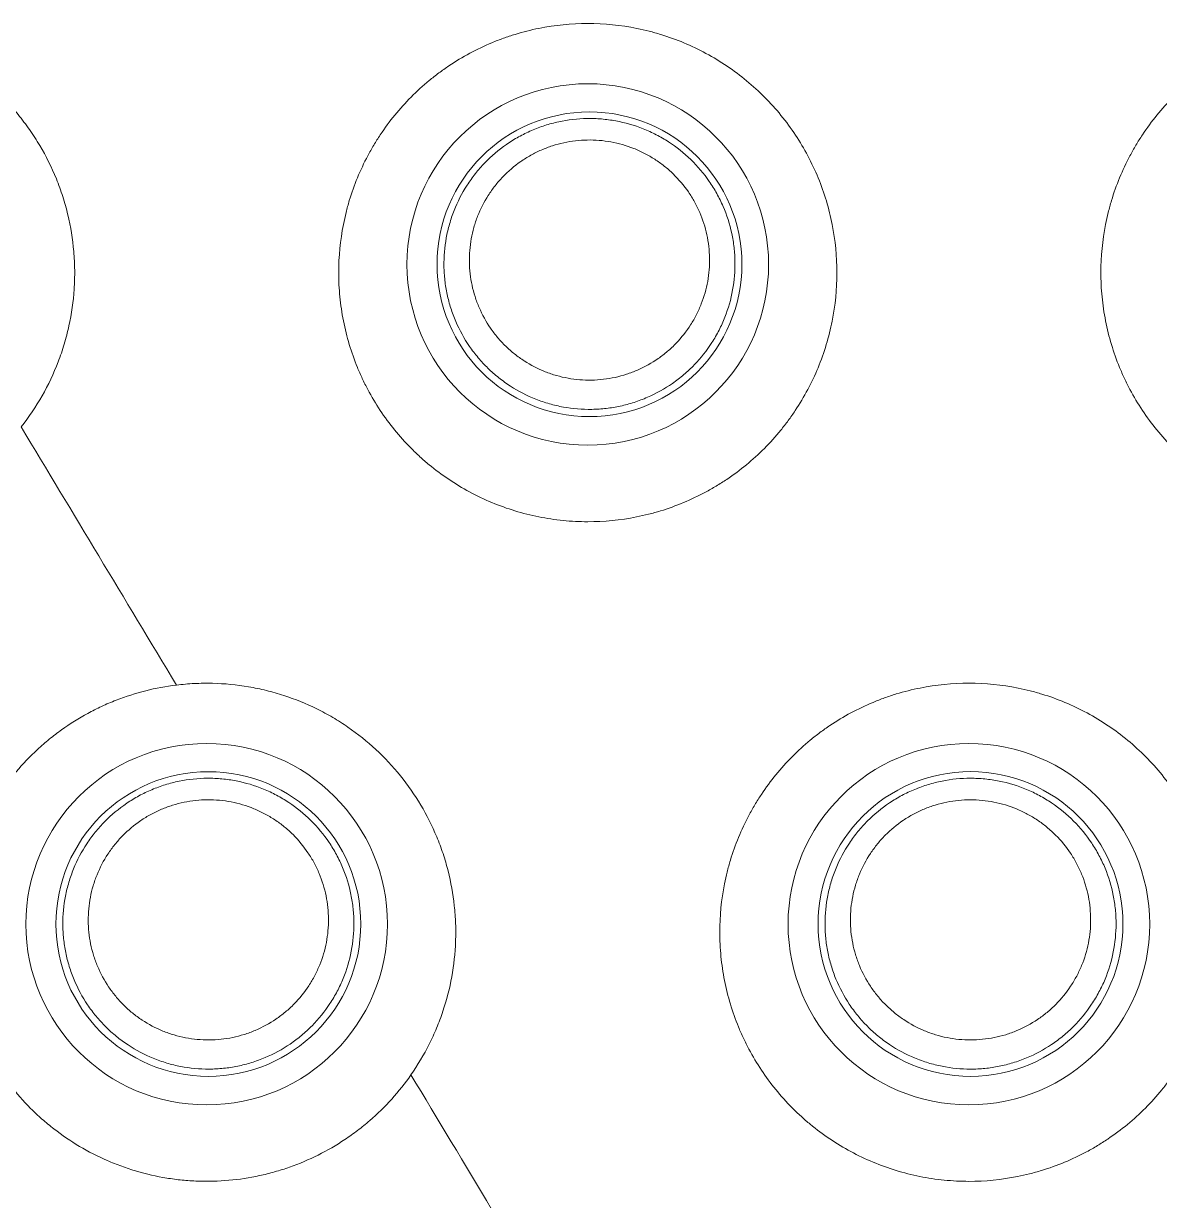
# Model space of a CAD drawing. Header units: inches. Extents: x 3778 to 56227, y -16914 to 35091.
# Drawn here: x 36319.757 to 36324.247, y -5191.737 to -5187.083 of the extents above; entities that cross this region are included whole.
import ezdxf

# ---------------------------------------------------------------- set-up
doc = ezdxf.new("R2010")
doc.units = ezdxf.units.IN
doc.header["$LTSCALE"] = 100
doc.header["$MEASUREMENT"] = 0
doc.layers.add('2-con', color=2, linetype='Continuous')
doc.layers.add('mark-B', color=2, linetype='Continuous', lineweight=20)

# ---------------------------------------------------------------- blocks, each defined once
blk = doc.blocks.new('무풍1way 일반')
at = {"layer": 'mark-B'}
for centre, radius in [((500.0564, -430.0706), 0.7146), ((500.0564, -430.0706), 0.7146), ((500.0564, -430.0706), 0.7146), ((500.0564, -430.0706), 0.7146), ((503.0688, -430.0706), 0.7146), ((503.0688, -430.0706), 0.7146), ((503.0688, -430.0706), 0.7146), ((503.0688, -430.0706), 0.7146), ((500.0499, -430.0713), 0.6025), ((503.0622, -430.0713), 0.6024), ((501.5626, -432.6794), 0.7146), ((501.5626, -432.6794), 0.7146), ((501.5626, -432.6794), 0.7146), ((501.5626, -432.6794), 0.7146), ((501.556, -432.6801), 0.6025)]:
    blk.add_circle(centre, radius, dxfattribs=at)
for points in [[(501.6234, -428.4135), (501.8362, -428.7673), (502.0489, -429.1212), (502.2616, -429.475)], [(501.6234, -428.4135), (501.8362, -428.7673), (502.0489, -429.1212), (502.2616, -429.475)], [(503.1884, -431.0164), (503.393, -431.3566), (503.5976, -431.6967), (503.8022, -432.0369)], [(503.1884, -431.0164), (503.393, -431.3566), (503.5976, -431.6967), (503.8022, -432.0369)]]:
    blk.add_open_spline(points, degree=3, dxfattribs=at)
for points, knots in [([(500.0564, -431.0237), (500.1218, -431.0237), (500.1861, -431.0172), (500.281, -430.9982), (500.3124, -430.9904), (500.359, -430.9761), (500.3746, -430.971), (500.4052, -430.9599), (500.4204, -430.954), (500.4951, -430.9229), (500.5518, -430.8924), (500.6188, -430.8474), (500.632, -430.838), (500.658, -430.8186), (500.6708, -430.8085), (500.7083, -430.7775), (500.7321, -430.7558), (500.8, -430.6874), (500.8406, -430.6377), (500.8854, -430.5703), (500.894, -430.5566), (500.9105, -430.5289), (500.9342, -430.4868), (500.9682, -430.4144), (500.9896, -430.3542), (501.0035, -430.3081), (501.0078, -430.2925), (501.0156, -430.2612), (501.0191, -430.2454), (501.0347, -430.1665), (501.0409, -430.103), (501.0409, -430.0072), (501.0394, -429.9751), (501.0347, -429.9269), (501.0327, -429.9109), (501.028, -429.879), (501.0253, -429.8632), (501.0098, -429.7848), (500.9914, -429.7237), (500.9609, -429.6493), (500.9544, -429.6346), (500.9406, -429.6053), (500.9334, -429.5908), (500.9107, -429.5481), (500.8943, -429.5206), (500.8412, -429.4406), (500.8008, -429.3908), (500.7435, -429.3331), (500.7318, -429.3219), (500.7079, -429.3001), (500.6714, -429.2683), (500.607, -429.2203), (500.5519, -429.1869), (500.4949, -429.1562), (500.4653, -429.1421), (500.3754, -429.1046), (500.3138, -429.0858), (500.2187, -429.0667), (500.1866, -429.0618), (500.1215, -429.0553), (500.0891, -429.0537), (499.9921, -429.0537), (499.9279, -429.06), (499.8481, -429.0759), (499.8321, -429.0795), (499.8005, -429.0874), (499.7535, -429.1005), (499.6776, -429.1278), (499.6194, -429.1555), (499.5767, -429.1784), (499.5626, -429.1864), (499.5347, -429.2032), (499.5209, -429.2119), (499.4536, -429.2572), (499.404, -429.2981), (499.336, -429.3665), (499.3144, -429.3904), (499.2837, -429.4281), (499.2737, -429.4409), (499.2545, -429.4669), (499.2453, -429.4801), (499.2009, -429.547), (499.1708, -429.6034), (499.134, -429.6926), (499.1231, -429.7232), (499.1045, -429.7848), (499.0968, -429.8158), (499.0782, -429.9098), (499.0719, -429.9734), (499.0718, -430.1027), (499.078, -430.1663), (499.0965, -430.2603), (499.1042, -430.2913), (499.1227, -430.3529), (499.1335, -430.3835), (499.1702, -430.4728), (499.2002, -430.5292), (499.2533, -430.6094), (499.2724, -430.6354), (499.3134, -430.6858), (499.335, -430.7098), (499.4029, -430.7782), (499.4523, -430.8192), (499.5328, -430.8735), (499.5609, -430.8905), (499.6179, -430.9212), (499.6761, -430.949), (499.7367, -430.9709), (499.783, -430.9851), (499.7986, -430.9895), (499.8302, -430.9975), (499.8461, -431.0011), (499.9262, -431.0172), (499.9909, -431.0237), (500.0564, -431.0237)], [0, 0, 0, 0, 0.03125, 0.03125, 0.046875, 0.046875, 0.054688, 0.054688, 0.0625, 0.0625, 0.09375, 0.09375, 0.101563, 0.101563, 0.109375, 0.109375, 0.125, 0.125, 0.15625, 0.15625, 0.164063, 0.164063, 0.171875, 0.1875, 0.203125, 0.203125, 0.210938, 0.210938, 0.21875, 0.21875, 0.25, 0.25, 0.265625, 0.265625, 0.273438, 0.273438, 0.28125, 0.28125, 0.3125, 0.3125, 0.320313, 0.320313, 0.328125, 0.328125, 0.34375, 0.34375, 0.375, 0.375, 0.382813, 0.382813, 0.390625, 0.40625, 0.421875, 0.421875, 0.4375, 0.4375, 0.46875, 0.46875, 0.484375, 0.484375, 0.5, 0.5, 0.53125, 0.53125, 0.539063, 0.539063, 0.546875, 0.5625, 0.578125, 0.578125, 0.585938, 0.585938, 0.59375, 0.59375, 0.625, 0.625, 0.640625, 0.640625, 0.648438, 0.648438, 0.65625, 0.65625, 0.6875, 0.6875, 0.703125, 0.703125, 0.71875, 0.71875, 0.75, 0.75, 0.78125, 0.78125, 0.796875, 0.796875, 0.8125, 0.8125, 0.84375, 0.84375, 0.859375, 0.859375, 0.875, 0.875, 0.90625, 0.90625, 0.921875, 0.921875, 0.9375, 0.953125, 0.953125, 0.960938, 0.960938, 0.96875, 0.96875, 1, 1, 1, 1]), ([(500.0564, -431.0237), (500.1218, -431.0237), (500.1861, -431.0172), (500.281, -430.9982), (500.3124, -430.9904), (500.359, -430.9761), (500.3746, -430.971), (500.4052, -430.9599), (500.4204, -430.954), (500.4951, -430.9229), (500.5518, -430.8924), (500.6188, -430.8474), (500.632, -430.838), (500.658, -430.8186), (500.6708, -430.8085), (500.7083, -430.7775), (500.7321, -430.7558), (500.8, -430.6874), (500.8406, -430.6377), (500.8854, -430.5703), (500.894, -430.5566), (500.9105, -430.5289), (500.9342, -430.4868), (500.9682, -430.4144), (500.9896, -430.3542), (501.0035, -430.3081), (501.0078, -430.2925), (501.0156, -430.2612), (501.0191, -430.2454), (501.0347, -430.1665), (501.0409, -430.103), (501.0409, -430.0072), (501.0394, -429.9751), (501.0347, -429.9269), (501.0327, -429.9109), (501.028, -429.879), (501.0253, -429.8632), (501.0098, -429.7848), (500.9914, -429.7237), (500.9609, -429.6493), (500.9544, -429.6346), (500.9406, -429.6053), (500.9334, -429.5908), (500.9107, -429.5481), (500.8943, -429.5206), (500.8412, -429.4406), (500.8008, -429.3908), (500.7435, -429.3331), (500.7318, -429.3219), (500.7079, -429.3001), (500.6714, -429.2683), (500.607, -429.2203), (500.5519, -429.1869), (500.4949, -429.1562), (500.4653, -429.1421), (500.3754, -429.1046), (500.3138, -429.0858), (500.2187, -429.0667), (500.1866, -429.0618), (500.1215, -429.0553), (500.0891, -429.0537), (499.9921, -429.0537), (499.9279, -429.06), (499.8481, -429.0759), (499.8321, -429.0795), (499.8005, -429.0874), (499.7535, -429.1005), (499.6776, -429.1278), (499.6194, -429.1555), (499.5767, -429.1784), (499.5626, -429.1864), (499.5347, -429.2032), (499.5209, -429.2119), (499.4536, -429.2572), (499.404, -429.2981), (499.336, -429.3665), (499.3144, -429.3904), (499.2837, -429.4281), (499.2737, -429.4409), (499.2545, -429.4669), (499.2453, -429.4801), (499.2009, -429.547), (499.1708, -429.6034), (499.134, -429.6926), (499.1231, -429.7232), (499.1045, -429.7848), (499.0968, -429.8158), (499.0782, -429.9098), (499.0719, -429.9734), (499.0718, -430.1027), (499.078, -430.1663), (499.0965, -430.2603), (499.1042, -430.2913), (499.1227, -430.3529), (499.1335, -430.3835), (499.1702, -430.4728), (499.2002, -430.5292), (499.2533, -430.6094), (499.2724, -430.6354), (499.3134, -430.6858), (499.335, -430.7098), (499.4029, -430.7782), (499.4523, -430.8192), (499.5328, -430.8735), (499.5609, -430.8905), (499.6179, -430.9212), (499.6761, -430.949), (499.7367, -430.9709), (499.783, -430.9851), (499.7986, -430.9895), (499.8302, -430.9975), (499.8461, -431.0011), (499.9262, -431.0172), (499.9909, -431.0237), (500.0564, -431.0237)], [0, 0, 0, 0, 0.03125, 0.03125, 0.046875, 0.046875, 0.054688, 0.054688, 0.0625, 0.0625, 0.09375, 0.09375, 0.101563, 0.101563, 0.109375, 0.109375, 0.125, 0.125, 0.15625, 0.15625, 0.164063, 0.164063, 0.171875, 0.1875, 0.203125, 0.203125, 0.210938, 0.210938, 0.21875, 0.21875, 0.25, 0.25, 0.265625, 0.265625, 0.273438, 0.273438, 0.28125, 0.28125, 0.3125, 0.3125, 0.320313, 0.320313, 0.328125, 0.328125, 0.34375, 0.34375, 0.375, 0.375, 0.382813, 0.382813, 0.390625, 0.40625, 0.421875, 0.421875, 0.4375, 0.4375, 0.46875, 0.46875, 0.484375, 0.484375, 0.5, 0.5, 0.53125, 0.53125, 0.539063, 0.539063, 0.546875, 0.5625, 0.578125, 0.578125, 0.585938, 0.585938, 0.59375, 0.59375, 0.625, 0.625, 0.640625, 0.640625, 0.648438, 0.648438, 0.65625, 0.65625, 0.6875, 0.6875, 0.703125, 0.703125, 0.71875, 0.71875, 0.75, 0.75, 0.78125, 0.78125, 0.796875, 0.796875, 0.8125, 0.8125, 0.84375, 0.84375, 0.859375, 0.859375, 0.875, 0.875, 0.90625, 0.90625, 0.921875, 0.921875, 0.9375, 0.953125, 0.953125, 0.960938, 0.960938, 0.96875, 0.96875, 1, 1, 1, 1]), ([(502.2615, -429.4748), (502.285, -429.4411), (502.3358, -429.3773), (502.3938, -429.3204), (502.4401, -429.2804), (502.456, -429.2675), (502.4887, -429.2426), (502.5055, -429.2306), (502.5567, -429.1964), (502.6274, -429.1554), (502.7025, -429.1235), (502.7606, -429.103), (502.7803, -429.0968), (502.8201, -429.0855), (502.84, -429.0805), (502.9001, -429.0675), (502.9809, -429.0552), (503.0629, -429.053), (503.1249, -429.0552), (503.1456, -429.0566), (503.1865, -429.0607), (503.2068, -429.0634), (503.2674, -429.0733), (503.3072, -429.0823), (503.366, -429.0997), (503.3855, -429.1061), (503.4242, -429.1201), (503.4435, -429.1278), (503.5001, -429.1525), (503.5728, -429.1899), (503.6401, -429.2358), (503.6886, -429.2735), (503.7044, -429.2866), (503.7353, -429.3138), (503.7502, -429.3279), (503.7935, -429.3712), (503.8472, -429.4321), (503.8932, -429.4992), (503.9247, -429.552), (503.9346, -429.57), (503.9533, -429.6063), (503.962, -429.6246), (503.9864, -429.6803), (504.0004, -429.7183), (504.0177, -429.7765), (504.0229, -429.7961), (504.0321, -429.8357), (504.0362, -429.8559), (504.0463, -429.9163), (504.0547, -429.9969), (504.0532, -430.0777), (504.0483, -430.1384), (504.046, -430.1586), (504.0402, -430.1991), (504.0367, -430.2192), (504.0243, -430.279), (504.0029, -430.3571), (503.9722, -430.432), (503.9455, -430.4871), (503.936, -430.5053), (503.9159, -430.5409), (503.9053, -430.5584), (503.8721, -430.6096), (503.8238, -430.6747), (503.7676, -430.7337), (503.7223, -430.7756), (503.7067, -430.7892), (503.675, -430.8151), (503.6588, -430.8275), (503.6091, -430.8631), (503.5747, -430.8847), (503.5209, -430.9139), (503.5026, -430.9231), (503.4654, -430.9405), (503.4463, -430.9486), (503.3887, -430.9712), (503.3105, -430.9962), (503.2296, -431.0114), (503.1885, -431.0164)], [0, 0, 0, 0, 0.03125, 0.0625, 0.0625, 0.078125, 0.078125, 0.09375, 0.09375, 0.125, 0.15625, 0.15625, 0.171875, 0.171875, 0.1875, 0.1875, 0.21875, 0.25, 0.25, 0.265625, 0.265625, 0.28125, 0.28125, 0.3125, 0.3125, 0.328125, 0.328125, 0.34375, 0.34375, 0.375, 0.40625, 0.40625, 0.421875, 0.421875, 0.4375, 0.4375, 0.46875, 0.5, 0.5, 0.515625, 0.515625, 0.53125, 0.53125, 0.5625, 0.5625, 0.578125, 0.578125, 0.59375, 0.59375, 0.625, 0.65625, 0.65625, 0.671875, 0.671875, 0.6875, 0.6875, 0.71875, 0.75, 0.75, 0.765625, 0.765625, 0.78125, 0.78125, 0.8125, 0.84375, 0.84375, 0.859375, 0.859375, 0.875, 0.875, 0.90625, 0.90625, 0.921875, 0.921875, 0.9375, 0.9375, 0.96875, 1, 1, 1, 1]), ([(502.2615, -429.4748), (502.285, -429.4411), (502.3358, -429.3773), (502.3938, -429.3204), (502.4401, -429.2804), (502.456, -429.2675), (502.4887, -429.2426), (502.5055, -429.2306), (502.5567, -429.1964), (502.6274, -429.1554), (502.7025, -429.1235), (502.7606, -429.103), (502.7803, -429.0968), (502.8201, -429.0855), (502.84, -429.0805), (502.9001, -429.0675), (502.9809, -429.0552), (503.0629, -429.053), (503.1249, -429.0552), (503.1456, -429.0566), (503.1865, -429.0607), (503.2068, -429.0634), (503.2674, -429.0733), (503.3072, -429.0823), (503.366, -429.0997), (503.3855, -429.1061), (503.4242, -429.1201), (503.4435, -429.1278), (503.5001, -429.1525), (503.5728, -429.1899), (503.6401, -429.2358), (503.6886, -429.2735), (503.7044, -429.2866), (503.7353, -429.3138), (503.7502, -429.3279), (503.7935, -429.3712), (503.8472, -429.4321), (503.8932, -429.4992), (503.9247, -429.552), (503.9346, -429.57), (503.9533, -429.6063), (503.962, -429.6246), (503.9864, -429.6803), (504.0004, -429.7183), (504.0177, -429.7765), (504.0229, -429.7961), (504.0321, -429.8357), (504.0362, -429.8559), (504.0463, -429.9163), (504.0547, -429.9969), (504.0532, -430.0777), (504.0483, -430.1384), (504.046, -430.1586), (504.0402, -430.1991), (504.0367, -430.2192), (504.0243, -430.279), (504.0029, -430.3571), (503.9722, -430.432), (503.9455, -430.4871), (503.936, -430.5053), (503.9159, -430.5409), (503.9053, -430.5584), (503.8721, -430.6096), (503.8238, -430.6747), (503.7676, -430.7337), (503.7223, -430.7756), (503.7067, -430.7892), (503.675, -430.8151), (503.6588, -430.8275), (503.6091, -430.8631), (503.5747, -430.8847), (503.5209, -430.9139), (503.5026, -430.9231), (503.4654, -430.9405), (503.4463, -430.9486), (503.3887, -430.9712), (503.3105, -430.9962), (503.2296, -431.0114), (503.1885, -431.0164)], [0, 0, 0, 0, 0.03125, 0.0625, 0.0625, 0.078125, 0.078125, 0.09375, 0.09375, 0.125, 0.15625, 0.15625, 0.171875, 0.171875, 0.1875, 0.1875, 0.21875, 0.25, 0.25, 0.265625, 0.265625, 0.28125, 0.28125, 0.3125, 0.3125, 0.328125, 0.328125, 0.34375, 0.34375, 0.375, 0.40625, 0.40625, 0.421875, 0.421875, 0.4375, 0.4375, 0.46875, 0.5, 0.5, 0.515625, 0.515625, 0.53125, 0.53125, 0.5625, 0.5625, 0.578125, 0.578125, 0.59375, 0.59375, 0.625, 0.65625, 0.65625, 0.671875, 0.671875, 0.6875, 0.6875, 0.71875, 0.75, 0.75, 0.765625, 0.765625, 0.78125, 0.78125, 0.8125, 0.84375, 0.84375, 0.859375, 0.859375, 0.875, 0.875, 0.90625, 0.90625, 0.921875, 0.921875, 0.9375, 0.9375, 0.96875, 1, 1, 1, 1]), ([(499.6425, -430.4786), (499.6157, -430.4517), (499.5919, -430.4226), (499.5607, -430.3757), (499.5511, -430.3595), (499.5333, -430.3261), (499.5253, -430.309), (499.5038, -430.2571), (499.493, -430.2213), (499.4821, -430.166), (499.4793, -430.1472), (499.4756, -430.1098), (499.4747, -430.0911), (499.4748, -430.0351), (499.4784, -429.9979), (499.4931, -429.9236), (499.504, -429.8878), (499.5253, -429.836), (499.5333, -429.8191), (499.551, -429.7858), (499.5607, -429.7695), (499.592, -429.7225), (499.6157, -429.6935), (499.6555, -429.6536), (499.6694, -429.6408), (499.6988, -429.6167), (499.7139, -429.6054), (499.7607, -429.574), (499.7938, -429.5562), (499.8463, -429.5344), (499.8643, -429.5279), (499.9004, -429.5169), (499.937, -429.5077), (499.9742, -429.5021), (500.0023, -429.4993), (500.0118, -429.4986), (500.0307, -429.4977), (500.0403, -429.4974), (500.0878, -429.4974), (500.1253, -429.5011), (500.1807, -429.5122), (500.199, -429.5168), (500.2263, -429.525), (500.2353, -429.5281), (500.2532, -429.5345), (500.262, -429.5379), (500.3056, -429.556), (500.3387, -429.5737), (500.3857, -429.6052), (500.401, -429.6166), (500.4303, -429.6407), (500.4442, -429.6535), (500.4709, -429.6803), (500.4837, -429.6944), (500.5076, -429.7237), (500.5187, -429.7388), (500.5498, -429.7856), (500.5674, -429.8186), (500.5853, -429.8623), (500.5887, -429.8712), (500.595, -429.8889), (500.6038, -429.9157), (500.6151, -429.961), (500.6205, -429.998), (500.6242, -430.0354), (500.6251, -430.0544), (500.625, -430.1108), (500.6213, -430.1479), (500.6104, -430.203), (500.6059, -430.2212), (500.5949, -430.2574), (500.5885, -430.2751), (500.5671, -430.3271), (500.5495, -430.3601), (500.5182, -430.407), (500.5069, -430.4224), (500.483, -430.4516), (500.4704, -430.4655), (500.4307, -430.5053), (500.4017, -430.5292), (500.3543, -430.5609), (500.3381, -430.5707), (500.3049, -430.5885), (500.271, -430.6046), (500.2355, -430.6173), (500.1993, -430.6283), (500.1807, -430.633), (500.125, -430.6441), (500.0876, -430.6478), (500.031, -430.6477), (500.012, -430.6468), (499.9741, -430.6431), (499.9554, -430.6402), (499.9, -430.6291), (499.864, -430.6182), (499.8202, -430.6), (499.8115, -430.5961), (499.7944, -430.5879), (499.7691, -430.5751), (499.745, -430.5606), (499.6984, -430.5293), (499.6694, -430.5055), (499.6425, -430.4786)], [0, 0, 0, 0, 0.03125, 0.03125, 0.046875, 0.046875, 0.0625, 0.0625, 0.09375, 0.09375, 0.109375, 0.109375, 0.125, 0.125, 0.15625, 0.15625, 0.1875, 0.1875, 0.203125, 0.203125, 0.21875, 0.21875, 0.25, 0.25, 0.265625, 0.265625, 0.28125, 0.28125, 0.3125, 0.3125, 0.328125, 0.328125, 0.34375, 0.359375, 0.359375, 0.367187, 0.367187, 0.375, 0.375, 0.40625, 0.40625, 0.421875, 0.421875, 0.429687, 0.429687, 0.4375, 0.4375, 0.46875, 0.46875, 0.484375, 0.484375, 0.5, 0.5, 0.515625, 0.515625, 0.53125, 0.53125, 0.5625, 0.5625, 0.570312, 0.570312, 0.578125, 0.59375, 0.609375, 0.609375, 0.625, 0.625, 0.65625, 0.65625, 0.671875, 0.671875, 0.6875, 0.6875, 0.71875, 0.71875, 0.734375, 0.734375, 0.75, 0.75, 0.78125, 0.78125, 0.796875, 0.796875, 0.8125, 0.828125, 0.828125, 0.84375, 0.84375, 0.875, 0.875, 0.890625, 0.890625, 0.90625, 0.90625, 0.9375, 0.9375, 0.945312, 0.945312, 0.953125, 0.96875, 0.96875, 1, 1, 1, 1]), ([(502.2617, -429.475), (502.2347, -429.5137), (502.2107, -429.554), (502.179, -429.6169), (502.1643, -429.6489), (502.1513, -429.6818), (502.143, -429.704), (502.139, -429.7152), (502.1203, -429.7713), (502.097, -429.8623), (502.0869, -429.9554), (502.0843, -430.0261), (502.0842, -430.0499), (502.0859, -430.097), (502.0876, -430.1204), (502.0951, -430.1903), (502.1034, -430.2363), (502.1207, -430.3045), (502.1273, -430.3271), (502.1385, -430.3608), (502.1425, -430.372), (502.1508, -430.3942), (502.1551, -430.4052), (502.1777, -430.4596), (502.1987, -430.5015), (502.2466, -430.5821), (502.2734, -430.6208), (502.3333, -430.6949), (502.3656, -430.7294), (502.4346, -430.7933), (502.4714, -430.8228), (502.5202, -430.8564), (502.5301, -430.863), (502.5502, -430.8758), (502.5604, -430.882), (502.5912, -430.9001), (502.6121, -430.9114), (502.6758, -430.9428), (502.7195, -430.9606), (502.787, -430.9825), (502.8099, -430.9891), (502.8562, -431.0005), (502.8797, -431.0054), (502.9504, -431.0175), (502.9979, -431.022), (503.0697, -431.0237), (503.0937, -431.0234), (503.1412, -431.021), (503.1649, -431.019), (503.1884, -431.0161)], [0, 0, 0, 0, 0.0625, 0.0625, 0.09375, 0.109375, 0.109375, 0.125, 0.125, 0.1875, 0.25, 0.25, 0.28125, 0.28125, 0.3125, 0.3125, 0.375, 0.375, 0.40625, 0.40625, 0.421875, 0.421875, 0.4375, 0.4375, 0.5, 0.5, 0.5625, 0.5625, 0.625, 0.625, 0.6875, 0.6875, 0.703125, 0.703125, 0.71875, 0.71875, 0.75, 0.75, 0.8125, 0.8125, 0.84375, 0.84375, 0.875, 0.875, 0.9375, 0.9375, 0.96875, 0.96875, 1, 1, 1, 1]), ([(502.2617, -429.475), (502.2347, -429.5137), (502.2107, -429.554), (502.179, -429.6169), (502.1643, -429.6489), (502.1513, -429.6818), (502.143, -429.704), (502.139, -429.7152), (502.1203, -429.7713), (502.097, -429.8623), (502.0869, -429.9554), (502.0843, -430.0261), (502.0842, -430.0499), (502.0859, -430.097), (502.0876, -430.1204), (502.0951, -430.1903), (502.1034, -430.2363), (502.1207, -430.3045), (502.1273, -430.3271), (502.1385, -430.3608), (502.1425, -430.372), (502.1508, -430.3942), (502.1551, -430.4052), (502.1777, -430.4596), (502.1987, -430.5015), (502.2466, -430.5821), (502.2734, -430.6208), (502.3333, -430.6949), (502.3656, -430.7294), (502.4346, -430.7933), (502.4714, -430.8228), (502.5202, -430.8564), (502.5301, -430.863), (502.5502, -430.8758), (502.5604, -430.882), (502.5912, -430.9001), (502.6121, -430.9114), (502.6758, -430.9428), (502.7195, -430.9606), (502.787, -430.9825), (502.8099, -430.9891), (502.8562, -431.0005), (502.8797, -431.0054), (502.9504, -431.0175), (502.9979, -431.022), (503.0697, -431.0237), (503.0937, -431.0234), (503.1412, -431.021), (503.1649, -431.019), (503.1884, -431.0161)], [0, 0, 0, 0, 0.0625, 0.0625, 0.09375, 0.109375, 0.109375, 0.125, 0.125, 0.1875, 0.25, 0.25, 0.28125, 0.28125, 0.3125, 0.3125, 0.375, 0.375, 0.40625, 0.40625, 0.421875, 0.421875, 0.4375, 0.4375, 0.5, 0.5, 0.5625, 0.5625, 0.625, 0.625, 0.6875, 0.6875, 0.703125, 0.703125, 0.71875, 0.71875, 0.75, 0.75, 0.8125, 0.8125, 0.84375, 0.84375, 0.875, 0.875, 0.9375, 0.9375, 0.96875, 0.96875, 1, 1, 1, 1]), ([(502.6571, -430.4808), (502.6301, -430.454), (502.6062, -430.425), (502.5747, -430.3783), (502.565, -430.3622), (502.547, -430.3289), (502.5389, -430.3119), (502.5172, -430.26), (502.5062, -430.2243), (502.4949, -430.1691), (502.4921, -430.1503), (502.4882, -430.1129), (502.4872, -430.0942), (502.4869, -430.0382), (502.4903, -430.001), (502.5046, -429.9267), (502.5153, -429.8908), (502.5364, -429.8389), (502.5443, -429.8219), (502.5618, -429.7886), (502.5714, -429.7722), (502.6025, -429.725), (502.626, -429.6959), (502.6655, -429.6557), (502.6794, -429.6429), (502.7086, -429.6186), (502.7237, -429.6072), (502.7704, -429.5756), (502.8033, -429.5576), (502.8557, -429.5355), (502.8736, -429.5289), (502.9097, -429.5177), (502.9462, -429.5083), (502.9834, -429.5026), (503.0115, -429.4996), (503.021, -429.4988), (503.0399, -429.4978), (503.0495, -429.4975), (503.097, -429.4972), (503.1345, -429.5008), (503.19, -429.5115), (503.2083, -429.516), (503.2356, -429.5241), (503.2447, -429.5271), (503.2626, -429.5334), (503.2714, -429.5367), (503.3151, -429.5546), (503.3483, -429.5722), (503.3955, -429.6034), (503.4108, -429.6147), (503.4402, -429.6387), (503.4543, -429.6513), (503.4811, -429.678), (503.4939, -429.6921), (503.518, -429.7212), (503.5292, -429.7363), (503.5605, -429.7829), (503.5783, -429.8158), (503.5965, -429.8594), (503.5999, -429.8683), (503.6063, -429.886), (503.6153, -429.9127), (503.6268, -429.958), (503.6324, -429.9949), (503.6363, -430.0323), (503.6373, -430.0512), (503.6375, -430.1077), (503.634, -430.1448), (503.6234, -430.1999), (503.619, -430.2181), (503.6082, -430.2544), (503.6019, -430.2722), (503.5807, -430.3243), (503.5634, -430.3573), (503.5323, -430.4045), (503.5211, -430.4199), (503.4973, -430.4492), (503.4848, -430.4632), (503.4453, -430.5032), (503.4165, -430.5272), (503.3693, -430.5593), (503.3531, -430.5691), (503.32, -430.5871), (503.2862, -430.6033), (503.2508, -430.6163), (503.2147, -430.6275), (503.1961, -430.6322), (503.1405, -430.6436), (503.1031, -430.6475), (503.0465, -430.6478), (503.0275, -430.647), (502.9896, -430.6434), (502.9708, -430.6407), (502.9154, -430.6299), (502.8793, -430.6192), (502.8354, -430.6012), (502.8267, -430.5974), (502.8095, -430.5893), (502.7841, -430.5766), (502.76, -430.5623), (502.7132, -430.5312), (502.6841, -430.5076), (502.6571, -430.4808)], [0, 0, 0, 0, 0.03125, 0.03125, 0.046875, 0.046875, 0.0625, 0.0625, 0.09375, 0.09375, 0.109375, 0.109375, 0.125, 0.125, 0.15625, 0.15625, 0.1875, 0.1875, 0.203125, 0.203125, 0.21875, 0.21875, 0.25, 0.25, 0.265625, 0.265625, 0.28125, 0.28125, 0.3125, 0.3125, 0.328125, 0.328125, 0.34375, 0.359375, 0.359375, 0.367188, 0.367188, 0.375, 0.375, 0.40625, 0.40625, 0.421875, 0.421875, 0.429687, 0.429687, 0.4375, 0.4375, 0.46875, 0.46875, 0.484375, 0.484375, 0.5, 0.5, 0.515625, 0.515625, 0.53125, 0.53125, 0.5625, 0.5625, 0.570312, 0.570312, 0.578125, 0.59375, 0.609375, 0.609375, 0.625, 0.625, 0.65625, 0.65625, 0.671875, 0.671875, 0.6875, 0.6875, 0.71875, 0.71875, 0.734375, 0.734375, 0.75, 0.75, 0.78125, 0.78125, 0.796875, 0.796875, 0.8125, 0.828125, 0.828125, 0.84375, 0.84375, 0.875, 0.875, 0.890625, 0.890625, 0.90625, 0.90625, 0.9375, 0.9375, 0.945312, 0.945312, 0.953125, 0.96875, 0.96875, 1, 1, 1, 1]), ([(499.7135, -430.4228), (499.7246, -430.4339), (499.7362, -430.4445), (499.7602, -430.4642), (499.7851, -430.4828), (499.8117, -430.4988), (499.8392, -430.5135), (499.8534, -430.5203), (499.8969, -430.5383), (499.9266, -430.5473), (499.9725, -430.5564), (499.9879, -430.5587), (500.0193, -430.5618), (500.035, -430.5626), (500.0818, -430.5625), (500.1127, -430.5594), (500.1588, -430.5502), (500.1741, -430.5463), (500.204, -430.5371), (500.2333, -430.5265), (500.2613, -430.5132), (500.2887, -430.4984), (500.3021, -430.4903), (500.3412, -430.464), (500.365, -430.4442), (500.3977, -430.4113), (500.4081, -430.3998), (500.4277, -430.3756), (500.4371, -430.363), (500.4628, -430.3242), (500.4772, -430.297), (500.4948, -430.2541), (500.5, -430.2394), (500.509, -430.2096), (500.5127, -430.1946), (500.5217, -430.1492), (500.5247, -430.1186), (500.5247, -430.0721), (500.5239, -430.0565), (500.5209, -430.0257), (500.5163, -429.9953), (500.5089, -429.9654), (500.5, -429.9358), (500.4948, -429.9211), (500.4769, -429.8779), (500.4624, -429.8507), (500.4368, -429.8121), (500.4276, -429.7996), (500.4079, -429.7755), (500.3974, -429.7638), (500.3754, -429.7417), (500.3638, -429.7312), (500.3396, -429.7113), (500.327, -429.7019), (500.2882, -429.6759), (500.2608, -429.6612), (500.2176, -429.6433), (500.2028, -429.6379), (500.1727, -429.6288), (500.1576, -429.625), (500.1118, -429.6159), (500.0808, -429.6129), (500.0336, -429.6129), (500.0179, -429.6137), (499.9868, -429.6169), (499.9561, -429.6215), (499.9259, -429.6291), (499.896, -429.6383), (499.8811, -429.6437), (499.8378, -429.6618), (499.8105, -429.6765), (499.7719, -429.7025), (499.7594, -429.7119), (499.7352, -429.7319), (499.7237, -429.7424), (499.691, -429.7754), (499.6715, -429.7993), (499.6457, -429.8382), (499.6377, -429.8517), (499.6231, -429.8791), (499.6166, -429.8931), (499.599, -429.9358), (499.5901, -429.9653), (499.5781, -430.0265), (499.5751, -430.0572), (499.5751, -430.1033), (499.5759, -430.1187), (499.5789, -430.1496), (499.5812, -430.165), (499.5903, -430.2106), (499.5992, -430.2401), (499.6168, -430.2829), (499.6234, -430.297), (499.6381, -430.3245), (499.6461, -430.3379), (499.6718, -430.3765), (499.6914, -430.4006), (499.7135, -430.4228)], [0, 0, 0, 0, 0.015625, 0.015625, 0.03125, 0.046875, 0.046875, 0.0625, 0.0625, 0.09375, 0.09375, 0.109375, 0.109375, 0.125, 0.125, 0.15625, 0.15625, 0.171875, 0.171875, 0.1875, 0.203125, 0.203125, 0.21875, 0.21875, 0.25, 0.25, 0.265625, 0.265625, 0.28125, 0.28125, 0.3125, 0.3125, 0.328125, 0.328125, 0.34375, 0.34375, 0.375, 0.375, 0.390625, 0.390625, 0.40625, 0.421875, 0.421875, 0.4375, 0.4375, 0.46875, 0.46875, 0.484375, 0.484375, 0.5, 0.5, 0.515625, 0.515625, 0.53125, 0.53125, 0.5625, 0.5625, 0.578125, 0.578125, 0.59375, 0.59375, 0.625, 0.625, 0.640625, 0.640625, 0.65625, 0.671875, 0.671875, 0.6875, 0.6875, 0.71875, 0.71875, 0.734375, 0.734375, 0.75, 0.75, 0.78125, 0.78125, 0.796875, 0.796875, 0.8125, 0.8125, 0.84375, 0.84375, 0.875, 0.875, 0.890625, 0.890625, 0.90625, 0.90625, 0.9375, 0.9375, 0.953125, 0.953125, 0.96875, 0.96875, 1, 1, 1, 1]), ([(502.7277, -430.4246), (502.7388, -430.4357), (502.7505, -430.4462), (502.7746, -430.4658), (502.7996, -430.4842), (502.8263, -430.5), (502.8538, -430.5146), (502.8681, -430.5213), (502.9117, -430.5391), (502.9415, -430.548), (502.9874, -430.5568), (503.0028, -430.559), (503.0342, -430.5619), (503.0499, -430.5626), (503.0967, -430.5623), (503.1276, -430.559), (503.1736, -430.5495), (503.189, -430.5455), (503.2188, -430.5362), (503.248, -430.5255), (503.276, -430.512), (503.3033, -430.4971), (503.3166, -430.4889), (503.3556, -430.4624), (503.3793, -430.4425), (503.4118, -430.4094), (503.4221, -430.3978), (503.4417, -430.3735), (503.4509, -430.3608), (503.4764, -430.3219), (503.4907, -430.2946), (503.5081, -430.2517), (503.5132, -430.237), (503.5221, -430.2071), (503.5257, -430.192), (503.5344, -430.1466), (503.5372, -430.116), (503.537, -430.0695), (503.5361, -430.0539), (503.5329, -430.0231), (503.5282, -429.9927), (503.5206, -429.9628), (503.5116, -429.9333), (503.5063, -429.9187), (503.4882, -429.8755), (503.4735, -429.8484), (503.4477, -429.8099), (503.4384, -429.7975), (503.4186, -429.7735), (503.408, -429.7619), (503.3859, -429.7399), (503.3743, -429.7294), (503.35, -429.7096), (503.3373, -429.7003), (503.2983, -429.6745), (503.2709, -429.66), (503.2276, -429.6423), (503.2127, -429.6371), (503.1826, -429.6281), (503.1674, -429.6244), (503.1216, -429.6156), (503.0906, -429.6127), (503.0434, -429.613), (503.0277, -429.6139), (502.9966, -429.6172), (502.9659, -429.622), (502.9358, -429.6298), (502.9059, -429.6391), (502.8911, -429.6446), (502.8479, -429.6629), (502.8207, -429.6778), (502.7822, -429.7041), (502.7697, -429.7134), (502.7456, -429.7336), (502.7342, -429.7442), (502.7017, -429.7773), (502.6823, -429.8014), (502.6567, -429.8404), (502.6488, -429.8539), (502.6344, -429.8814), (502.6279, -429.8954), (502.6106, -429.9382), (502.6018, -429.9678), (502.5901, -430.0291), (502.5873, -430.0598), (502.5876, -430.1059), (502.5884, -430.1213), (502.5916, -430.1521), (502.594, -430.1676), (502.6033, -430.2131), (502.6123, -430.2425), (502.6302, -430.2852), (502.6369, -430.2993), (502.6517, -430.3268), (502.6598, -430.3401), (502.6857, -430.3786), (502.7054, -430.4025), (502.7277, -430.4246)], [0, 0, 0, 0, 0.015625, 0.015625, 0.03125, 0.046875, 0.046875, 0.0625, 0.0625, 0.09375, 0.09375, 0.109375, 0.109375, 0.125, 0.125, 0.15625, 0.15625, 0.171875, 0.171875, 0.1875, 0.203125, 0.203125, 0.21875, 0.21875, 0.25, 0.25, 0.265625, 0.265625, 0.28125, 0.28125, 0.3125, 0.3125, 0.328125, 0.328125, 0.34375, 0.34375, 0.375, 0.375, 0.390625, 0.390625, 0.40625, 0.421875, 0.421875, 0.4375, 0.4375, 0.46875, 0.46875, 0.484375, 0.484375, 0.5, 0.5, 0.515625, 0.515625, 0.53125, 0.53125, 0.5625, 0.5625, 0.578125, 0.578125, 0.59375, 0.59375, 0.625, 0.625, 0.640625, 0.640625, 0.65625, 0.671875, 0.671875, 0.6875, 0.6875, 0.71875, 0.71875, 0.734375, 0.734375, 0.75, 0.75, 0.78125, 0.78125, 0.796875, 0.796875, 0.8125, 0.8125, 0.84375, 0.84375, 0.875, 0.875, 0.890625, 0.890625, 0.90625, 0.90625, 0.9375, 0.9375, 0.953125, 0.953125, 0.96875, 0.96875, 1, 1, 1, 1]), ([(498.5502, -433.632), (498.6156, -433.632), (498.68, -433.6256), (498.7749, -433.6066), (498.8063, -433.5987), (498.8529, -433.5845), (498.8684, -433.5793), (498.8991, -433.5682), (498.9143, -433.5624), (498.989, -433.5312), (499.0457, -433.5007), (499.1126, -433.4556), (499.1258, -433.4463), (499.1519, -433.4269), (499.1647, -433.4168), (499.2022, -433.3858), (499.226, -433.364), (499.2939, -433.2957), (499.3345, -433.246), (499.3792, -433.1786), (499.3879, -433.1648), (499.4044, -433.1371), (499.428, -433.095), (499.462, -433.0227), (499.4835, -432.9624), (499.4974, -432.9163), (499.5017, -432.9008), (499.5095, -432.8695), (499.513, -432.8537), (499.5286, -432.7748), (499.5347, -432.7113), (499.5348, -432.6155), (499.5332, -432.5834), (499.5285, -432.5352), (499.5266, -432.5192), (499.5219, -432.4874), (499.5191, -432.4716), (499.5036, -432.3931), (499.4853, -432.332), (499.4547, -432.2577), (499.4483, -432.2429), (499.4345, -432.2136), (499.4273, -432.1992), (499.4046, -432.1565), (499.3882, -432.1289), (499.3351, -432.0489), (499.2946, -431.9991), (499.2374, -431.9415), (499.2257, -431.9302), (499.2018, -431.9084), (499.1653, -431.8767), (499.1009, -431.8286), (499.0458, -431.7953), (498.9887, -431.7645), (498.9591, -431.7504), (498.8693, -431.7129), (498.8077, -431.6941), (498.7126, -431.6749), (498.6804, -431.6701), (498.6153, -431.6636), (498.5829, -431.662), (498.4859, -431.662), (498.4216, -431.6683), (498.3418, -431.6842), (498.3259, -431.6878), (498.2942, -431.6957), (498.2473, -431.7088), (498.1714, -431.7361), (498.1131, -431.7638), (498.0704, -431.7867), (498.0563, -431.7947), (498.0285, -431.8115), (498.0147, -431.8203), (497.9473, -431.8655), (497.8978, -431.9065), (497.8298, -431.9748), (497.8082, -431.9988), (497.7774, -432.0364), (497.7674, -432.0493), (497.7483, -432.0753), (497.739, -432.0885), (497.6946, -432.1553), (497.6646, -432.2118), (497.6278, -432.3009), (497.6169, -432.3316), (497.5983, -432.3931), (497.5906, -432.4242), (497.572, -432.5181), (497.5656, -432.5817), (497.5656, -432.711), (497.5718, -432.7746), (497.5903, -432.8685), (497.598, -432.8996), (497.6165, -432.9611), (497.6273, -432.9918), (497.664, -433.081), (497.6939, -433.1375), (497.747, -433.2177), (497.7661, -433.2437), (497.8071, -433.2941), (497.8287, -433.3181), (497.8966, -433.3865), (497.946, -433.4275), (498.0266, -433.4818), (498.0546, -433.4988), (498.1116, -433.5295), (498.1698, -433.5573), (498.2304, -433.5792), (498.2768, -433.5934), (498.2924, -433.5978), (498.3239, -433.6058), (498.3399, -433.6094), (498.4199, -433.6256), (498.4847, -433.632), (498.5502, -433.632)], [0, 0, 0, 0, 0.03125, 0.03125, 0.046875, 0.046875, 0.054688, 0.054688, 0.0625, 0.0625, 0.09375, 0.09375, 0.101563, 0.101563, 0.109375, 0.109375, 0.125, 0.125, 0.15625, 0.15625, 0.164063, 0.164063, 0.171875, 0.1875, 0.203125, 0.203125, 0.210938, 0.210938, 0.21875, 0.21875, 0.25, 0.25, 0.265625, 0.265625, 0.273438, 0.273438, 0.28125, 0.28125, 0.3125, 0.3125, 0.320313, 0.320313, 0.328125, 0.328125, 0.34375, 0.34375, 0.375, 0.375, 0.382813, 0.382813, 0.390625, 0.40625, 0.421875, 0.421875, 0.4375, 0.4375, 0.46875, 0.46875, 0.484375, 0.484375, 0.5, 0.5, 0.53125, 0.53125, 0.539063, 0.539063, 0.546875, 0.5625, 0.578125, 0.578125, 0.585938, 0.585938, 0.59375, 0.59375, 0.625, 0.625, 0.640625, 0.640625, 0.648438, 0.648438, 0.65625, 0.65625, 0.6875, 0.6875, 0.703125, 0.703125, 0.71875, 0.71875, 0.75, 0.75, 0.78125, 0.78125, 0.796875, 0.796875, 0.8125, 0.8125, 0.84375, 0.84375, 0.859375, 0.859375, 0.875, 0.875, 0.90625, 0.90625, 0.921875, 0.921875, 0.9375, 0.953125, 0.953125, 0.960938, 0.960938, 0.96875, 0.96875, 1, 1, 1, 1]), ([(498.5502, -433.632), (498.6156, -433.632), (498.68, -433.6256), (498.7749, -433.6066), (498.8063, -433.5987), (498.8529, -433.5845), (498.8684, -433.5793), (498.8991, -433.5682), (498.9143, -433.5624), (498.989, -433.5312), (499.0457, -433.5007), (499.1126, -433.4556), (499.1258, -433.4463), (499.1519, -433.4269), (499.1647, -433.4168), (499.2022, -433.3858), (499.226, -433.364), (499.2939, -433.2957), (499.3345, -433.246), (499.3792, -433.1786), (499.3879, -433.1648), (499.4044, -433.1371), (499.428, -433.095), (499.462, -433.0227), (499.4835, -432.9624), (499.4974, -432.9163), (499.5017, -432.9008), (499.5095, -432.8695), (499.513, -432.8537), (499.5286, -432.7748), (499.5347, -432.7113), (499.5348, -432.6155), (499.5332, -432.5834), (499.5285, -432.5352), (499.5266, -432.5192), (499.5219, -432.4874), (499.5191, -432.4716), (499.5036, -432.3931), (499.4853, -432.332), (499.4547, -432.2577), (499.4483, -432.2429), (499.4345, -432.2136), (499.4273, -432.1992), (499.4046, -432.1565), (499.3882, -432.1289), (499.3351, -432.0489), (499.2946, -431.9991), (499.2374, -431.9415), (499.2257, -431.9302), (499.2018, -431.9084), (499.1653, -431.8767), (499.1009, -431.8286), (499.0458, -431.7953), (498.9887, -431.7645), (498.9591, -431.7504), (498.8693, -431.7129), (498.8077, -431.6941), (498.7126, -431.6749), (498.6804, -431.6701), (498.6153, -431.6636), (498.5829, -431.662), (498.4859, -431.662), (498.4216, -431.6683), (498.3418, -431.6842), (498.3259, -431.6878), (498.2942, -431.6957), (498.2473, -431.7088), (498.1714, -431.7361), (498.1131, -431.7638), (498.0704, -431.7867), (498.0563, -431.7947), (498.0285, -431.8115), (498.0147, -431.8203), (497.9473, -431.8655), (497.8978, -431.9065), (497.8298, -431.9748), (497.8082, -431.9988), (497.7774, -432.0364), (497.7674, -432.0493), (497.7483, -432.0753), (497.739, -432.0885), (497.6946, -432.1553), (497.6646, -432.2118), (497.6278, -432.3009), (497.6169, -432.3316), (497.5983, -432.3931), (497.5906, -432.4242), (497.572, -432.5181), (497.5656, -432.5817), (497.5656, -432.711), (497.5718, -432.7746), (497.5903, -432.8685), (497.598, -432.8996), (497.6165, -432.9611), (497.6273, -432.9918), (497.664, -433.081), (497.6939, -433.1375), (497.747, -433.2177), (497.7661, -433.2437), (497.8071, -433.2941), (497.8287, -433.3181), (497.8966, -433.3865), (497.946, -433.4275), (498.0266, -433.4818), (498.0546, -433.4988), (498.1116, -433.5295), (498.1698, -433.5573), (498.2304, -433.5792), (498.2768, -433.5934), (498.2924, -433.5978), (498.3239, -433.6058), (498.3399, -433.6094), (498.4199, -433.6256), (498.4847, -433.632), (498.5502, -433.632)], [0, 0, 0, 0, 0.03125, 0.03125, 0.046875, 0.046875, 0.054688, 0.054688, 0.0625, 0.0625, 0.09375, 0.09375, 0.101563, 0.101563, 0.109375, 0.109375, 0.125, 0.125, 0.15625, 0.15625, 0.164063, 0.164063, 0.171875, 0.1875, 0.203125, 0.203125, 0.210938, 0.210938, 0.21875, 0.21875, 0.25, 0.25, 0.265625, 0.265625, 0.273438, 0.273438, 0.28125, 0.28125, 0.3125, 0.3125, 0.320313, 0.320313, 0.328125, 0.328125, 0.34375, 0.34375, 0.375, 0.375, 0.382813, 0.382813, 0.390625, 0.40625, 0.421875, 0.421875, 0.4375, 0.4375, 0.46875, 0.46875, 0.484375, 0.484375, 0.5, 0.5, 0.53125, 0.53125, 0.539063, 0.539063, 0.546875, 0.5625, 0.578125, 0.578125, 0.585938, 0.585938, 0.59375, 0.59375, 0.625, 0.625, 0.640625, 0.640625, 0.648438, 0.648438, 0.65625, 0.65625, 0.6875, 0.6875, 0.703125, 0.703125, 0.71875, 0.71875, 0.75, 0.75, 0.78125, 0.78125, 0.796875, 0.796875, 0.8125, 0.8125, 0.84375, 0.84375, 0.859375, 0.859375, 0.875, 0.875, 0.90625, 0.90625, 0.921875, 0.921875, 0.9375, 0.953125, 0.953125, 0.960938, 0.960938, 0.96875, 0.96875, 1, 1, 1, 1]), ([(501.5626, -433.632), (501.628, -433.632), (501.6924, -433.6256), (501.7873, -433.6066), (501.8187, -433.5987), (501.8653, -433.5845), (501.8808, -433.5793), (501.9115, -433.5682), (501.9266, -433.5624), (502.0014, -433.5312), (502.058, -433.5007), (502.125, -433.4556), (502.1382, -433.4463), (502.1642, -433.4269), (502.1771, -433.4168), (502.2146, -433.3858), (502.2384, -433.364), (502.3063, -433.2957), (502.3469, -433.246), (502.3916, -433.1786), (502.4003, -433.1648), (502.4168, -433.1371), (502.4404, -433.095), (502.4744, -433.0227), (502.4959, -432.9624), (502.5098, -432.9163), (502.514, -432.9008), (502.5218, -432.8695), (502.5254, -432.8537), (502.5409, -432.7748), (502.5471, -432.7113), (502.5472, -432.6155), (502.5456, -432.5834), (502.5409, -432.5352), (502.539, -432.5192), (502.5343, -432.4874), (502.5315, -432.4716), (502.516, -432.3931), (502.4976, -432.332), (502.4671, -432.2577), (502.4606, -432.2429), (502.4469, -432.2136), (502.4396, -432.1992), (502.417, -432.1565), (502.4006, -432.1289), (502.3475, -432.0489), (502.307, -431.9991), (502.2498, -431.9415), (502.2381, -431.9302), (502.2142, -431.9084), (502.1776, -431.8767), (502.1133, -431.8286), (502.0582, -431.7953), (502.0011, -431.7645), (501.9715, -431.7504), (501.8817, -431.7129), (501.8201, -431.6941), (501.725, -431.6749), (501.6928, -431.6701), (501.6277, -431.6636), (501.5953, -431.662), (501.4983, -431.662), (501.434, -431.6683), (501.3542, -431.6842), (501.3383, -431.6878), (501.3066, -431.6957), (501.2597, -431.7088), (501.1837, -431.7361), (501.1255, -431.7638), (501.0828, -431.7867), (501.0687, -431.7947), (501.0408, -431.8115), (501.0271, -431.8203), (500.9597, -431.8655), (500.9101, -431.9065), (500.8421, -431.9748), (500.8205, -431.9988), (500.7898, -432.0364), (500.7798, -432.0493), (500.7607, -432.0753), (500.7514, -432.0885), (500.707, -432.1553), (500.677, -432.2118), (500.6402, -432.3009), (500.6293, -432.3316), (500.6107, -432.3931), (500.603, -432.4242), (500.5844, -432.5181), (500.578, -432.5817), (500.5779, -432.711), (500.5842, -432.7746), (500.6027, -432.8685), (500.6104, -432.8996), (500.6288, -432.9611), (500.6397, -432.9918), (500.6764, -433.081), (500.7063, -433.1375), (500.7594, -433.2177), (500.7785, -433.2437), (500.8195, -433.2941), (500.8411, -433.3181), (500.909, -433.3865), (500.9584, -433.4275), (501.039, -433.4818), (501.067, -433.4988), (501.124, -433.5295), (501.1822, -433.5573), (501.2428, -433.5792), (501.2892, -433.5934), (501.3048, -433.5978), (501.3363, -433.6058), (501.3522, -433.6094), (501.4323, -433.6256), (501.4971, -433.632), (501.5626, -433.632)], [0, 0, 0, 0, 0.03125, 0.03125, 0.046875, 0.046875, 0.054687, 0.054687, 0.0625, 0.0625, 0.09375, 0.09375, 0.101562, 0.101562, 0.109375, 0.109375, 0.125, 0.125, 0.15625, 0.15625, 0.164063, 0.164063, 0.171875, 0.1875, 0.203125, 0.203125, 0.210938, 0.210938, 0.21875, 0.21875, 0.25, 0.25, 0.265625, 0.265625, 0.273438, 0.273438, 0.28125, 0.28125, 0.3125, 0.3125, 0.320313, 0.320313, 0.328125, 0.328125, 0.34375, 0.34375, 0.375, 0.375, 0.382813, 0.382813, 0.390625, 0.40625, 0.421875, 0.421875, 0.4375, 0.4375, 0.46875, 0.46875, 0.484375, 0.484375, 0.5, 0.5, 0.53125, 0.53125, 0.539063, 0.539063, 0.546875, 0.5625, 0.578125, 0.578125, 0.585938, 0.585938, 0.59375, 0.59375, 0.625, 0.625, 0.640625, 0.640625, 0.648438, 0.648438, 0.65625, 0.65625, 0.6875, 0.6875, 0.703125, 0.703125, 0.71875, 0.71875, 0.75, 0.75, 0.78125, 0.78125, 0.796875, 0.796875, 0.8125, 0.8125, 0.84375, 0.84375, 0.859375, 0.859375, 0.875, 0.875, 0.90625, 0.90625, 0.921875, 0.921875, 0.9375, 0.953125, 0.953125, 0.960938, 0.960938, 0.96875, 0.96875, 1, 1, 1, 1]), ([(501.5626, -433.632), (501.628, -433.632), (501.6924, -433.6256), (501.7873, -433.6066), (501.8187, -433.5987), (501.8653, -433.5845), (501.8808, -433.5793), (501.9115, -433.5682), (501.9266, -433.5624), (502.0014, -433.5312), (502.058, -433.5007), (502.125, -433.4556), (502.1382, -433.4463), (502.1642, -433.4269), (502.1771, -433.4168), (502.2146, -433.3858), (502.2384, -433.364), (502.3063, -433.2957), (502.3469, -433.246), (502.3916, -433.1786), (502.4003, -433.1648), (502.4168, -433.1371), (502.4404, -433.095), (502.4744, -433.0227), (502.4959, -432.9624), (502.5098, -432.9163), (502.514, -432.9008), (502.5218, -432.8695), (502.5254, -432.8537), (502.5409, -432.7748), (502.5471, -432.7113), (502.5472, -432.6155), (502.5456, -432.5834), (502.5409, -432.5352), (502.539, -432.5192), (502.5343, -432.4874), (502.5315, -432.4716), (502.516, -432.3931), (502.4976, -432.332), (502.4671, -432.2577), (502.4606, -432.2429), (502.4469, -432.2136), (502.4396, -432.1992), (502.417, -432.1565), (502.4006, -432.1289), (502.3475, -432.0489), (502.307, -431.9991), (502.2498, -431.9415), (502.2381, -431.9302), (502.2142, -431.9084), (502.1776, -431.8767), (502.1133, -431.8286), (502.0582, -431.7953), (502.0011, -431.7645), (501.9715, -431.7504), (501.8817, -431.7129), (501.8201, -431.6941), (501.725, -431.6749), (501.6928, -431.6701), (501.6277, -431.6636), (501.5953, -431.662), (501.4983, -431.662), (501.434, -431.6683), (501.3542, -431.6842), (501.3383, -431.6878), (501.3066, -431.6957), (501.2597, -431.7088), (501.1837, -431.7361), (501.1255, -431.7638), (501.0828, -431.7867), (501.0687, -431.7947), (501.0408, -431.8115), (501.0271, -431.8203), (500.9597, -431.8655), (500.9101, -431.9065), (500.8421, -431.9748), (500.8205, -431.9988), (500.7898, -432.0364), (500.7798, -432.0493), (500.7607, -432.0753), (500.7514, -432.0885), (500.707, -432.1553), (500.677, -432.2118), (500.6402, -432.3009), (500.6293, -432.3316), (500.6107, -432.3931), (500.603, -432.4242), (500.5844, -432.5181), (500.578, -432.5817), (500.5779, -432.711), (500.5842, -432.7746), (500.6027, -432.8685), (500.6104, -432.8996), (500.6288, -432.9611), (500.6397, -432.9918), (500.6764, -433.081), (500.7063, -433.1375), (500.7594, -433.2177), (500.7785, -433.2437), (500.8195, -433.2941), (500.8411, -433.3181), (500.909, -433.3865), (500.9584, -433.4275), (501.039, -433.4818), (501.067, -433.4988), (501.124, -433.5295), (501.1822, -433.5573), (501.2428, -433.5792), (501.2892, -433.5934), (501.3048, -433.5978), (501.3363, -433.6058), (501.3522, -433.6094), (501.4323, -433.6256), (501.4971, -433.632), (501.5626, -433.632)], [0, 0, 0, 0, 0.03125, 0.03125, 0.046875, 0.046875, 0.054687, 0.054687, 0.0625, 0.0625, 0.09375, 0.09375, 0.101562, 0.101562, 0.109375, 0.109375, 0.125, 0.125, 0.15625, 0.15625, 0.164063, 0.164063, 0.171875, 0.1875, 0.203125, 0.203125, 0.210938, 0.210938, 0.21875, 0.21875, 0.25, 0.25, 0.265625, 0.265625, 0.273438, 0.273438, 0.28125, 0.28125, 0.3125, 0.3125, 0.320313, 0.320313, 0.328125, 0.328125, 0.34375, 0.34375, 0.375, 0.375, 0.382813, 0.382813, 0.390625, 0.40625, 0.421875, 0.421875, 0.4375, 0.4375, 0.46875, 0.46875, 0.484375, 0.484375, 0.5, 0.5, 0.53125, 0.53125, 0.539063, 0.539063, 0.546875, 0.5625, 0.578125, 0.578125, 0.585938, 0.585938, 0.59375, 0.59375, 0.625, 0.625, 0.640625, 0.640625, 0.648438, 0.648438, 0.65625, 0.65625, 0.6875, 0.6875, 0.703125, 0.703125, 0.71875, 0.71875, 0.75, 0.75, 0.78125, 0.78125, 0.796875, 0.796875, 0.8125, 0.8125, 0.84375, 0.84375, 0.859375, 0.859375, 0.875, 0.875, 0.90625, 0.90625, 0.921875, 0.921875, 0.9375, 0.953125, 0.953125, 0.960938, 0.960938, 0.96875, 0.96875, 1, 1, 1, 1]), ([(503.8023, -432.0369), (503.7713, -432.0762), (503.7161, -432.1584), (503.6739, -432.2476), (503.6471, -432.3171), (503.6391, -432.3408), (503.6249, -432.3883), (503.6187, -432.4122), (503.6029, -432.4843), (503.596, -432.5329), (503.5919, -432.5945), (503.5913, -432.6069), (503.5906, -432.6317), (503.5905, -432.6442), (503.5909, -432.6815), (503.5921, -432.7062), (503.5984, -432.7799), (503.6062, -432.8284), (503.6234, -432.9002), (503.63, -432.924), (503.6452, -432.9713), (503.6537, -432.9948), (503.6817, -433.0637), (503.7036, -433.1078), (503.7414, -433.1714), (503.7548, -433.1921), (503.7832, -433.2327), (503.7983, -433.2525), (503.8459, -433.3106), (503.9145, -433.3822), (503.9929, -433.4428), (504.0556, -433.4839), (504.0772, -433.497), (504.1209, -433.5211), (504.1431, -433.5323), (504.2109, -433.5633), (504.2575, -433.5805), (504.3295, -433.601), (504.3539, -433.607), (504.4032, -433.617), (504.4528, -433.6252), (504.5028, -433.6295), (504.553, -433.6319), (504.5782, -433.6321), (504.6535, -433.6299), (504.703, -433.6247), (504.7519, -433.6158)], [0, 0, 0, 0, 0.0625, 0.125, 0.125, 0.15625, 0.15625, 0.1875, 0.1875, 0.25, 0.25, 0.265625, 0.265625, 0.28125, 0.28125, 0.3125, 0.3125, 0.375, 0.375, 0.40625, 0.40625, 0.4375, 0.4375, 0.5, 0.5, 0.53125, 0.53125, 0.5625, 0.5625, 0.625, 0.6875, 0.6875, 0.71875, 0.71875, 0.75, 0.75, 0.8125, 0.8125, 0.84375, 0.84375, 0.875, 0.90625, 0.90625, 0.9375, 0.9375, 1, 1, 1, 1]), ([(503.8023, -432.0369), (503.7713, -432.0762), (503.7161, -432.1584), (503.6739, -432.2476), (503.6471, -432.3171), (503.6391, -432.3408), (503.6249, -432.3883), (503.6187, -432.4122), (503.6029, -432.4843), (503.596, -432.5329), (503.5919, -432.5945), (503.5913, -432.6069), (503.5906, -432.6317), (503.5905, -432.6442), (503.5909, -432.6815), (503.5921, -432.7062), (503.5984, -432.7799), (503.6062, -432.8284), (503.6234, -432.9002), (503.63, -432.924), (503.6452, -432.9713), (503.6537, -432.9948), (503.6817, -433.0637), (503.7036, -433.1078), (503.7414, -433.1714), (503.7548, -433.1921), (503.7832, -433.2327), (503.7983, -433.2525), (503.8459, -433.3106), (503.9145, -433.3822), (503.9929, -433.4428), (504.0556, -433.4839), (504.0772, -433.497), (504.1209, -433.5211), (504.1431, -433.5323), (504.2109, -433.5633), (504.2575, -433.5805), (504.3295, -433.601), (504.3539, -433.607), (504.4032, -433.617), (504.4528, -433.6252), (504.5028, -433.6295), (504.553, -433.6319), (504.5782, -433.6321), (504.6535, -433.6299), (504.703, -433.6247), (504.7519, -433.6158)], [0, 0, 0, 0, 0.0625, 0.125, 0.125, 0.15625, 0.15625, 0.1875, 0.1875, 0.25, 0.25, 0.265625, 0.265625, 0.28125, 0.28125, 0.3125, 0.3125, 0.375, 0.375, 0.40625, 0.40625, 0.4375, 0.4375, 0.5, 0.5, 0.53125, 0.53125, 0.5625, 0.5625, 0.625, 0.6875, 0.6875, 0.71875, 0.71875, 0.75, 0.75, 0.8125, 0.8125, 0.84375, 0.84375, 0.875, 0.90625, 0.90625, 0.9375, 0.9375, 1, 1, 1, 1]), ([(501.1553, -433.094), (501.128, -433.0675), (501.1038, -433.0388), (501.0718, -432.9924), (501.0619, -432.9764), (501.0436, -432.9432), (501.0353, -432.9263), (501.013, -432.8747), (501.0016, -432.8391), (500.9898, -432.784), (500.9867, -432.7652), (500.9824, -432.7279), (500.9812, -432.7092), (500.9803, -432.6533), (500.9834, -432.616), (500.9969, -432.5415), (501.0071, -432.5055), (501.0277, -432.4534), (501.0354, -432.4363), (501.0525, -432.4028), (501.062, -432.3863), (501.0925, -432.3388), (501.1157, -432.3094), (501.1548, -432.2689), (501.1685, -432.2559), (501.1975, -432.2313), (501.2124, -432.2198), (501.2587, -432.1876), (501.2915, -432.1693), (501.3436, -432.1466), (501.3615, -432.1398), (501.3975, -432.1282), (501.4339, -432.1184), (501.471, -432.1122), (501.4991, -432.109), (501.5085, -432.1081), (501.5274, -432.1069), (501.537, -432.1065), (501.5846, -432.1057), (501.6221, -432.1088), (501.6777, -432.1189), (501.6961, -432.1232), (501.7234, -432.131), (501.7326, -432.1339), (501.7505, -432.14), (501.7594, -432.1433), (501.8033, -432.1607), (501.8367, -432.1779), (501.8842, -432.2086), (501.8997, -432.2198), (501.9293, -432.2434), (501.9435, -432.2559), (501.9706, -432.2823), (501.9836, -432.2962), (502.008, -432.3251), (502.0194, -432.3401), (502.0512, -432.3863), (502.0693, -432.4191), (502.088, -432.4625), (502.0915, -432.4713), (502.0981, -432.4889), (502.1073, -432.5156), (502.1193, -432.5607), (502.1254, -432.5976), (502.1296, -432.6349), (502.1308, -432.6538), (502.1317, -432.7103), (502.1286, -432.7474), (502.1186, -432.8026), (502.1143, -432.8209), (502.104, -432.8573), (502.0979, -432.8751), (502.0773, -432.9274), (502.0602, -432.9607), (502.0297, -433.0082), (502.0187, -433.0237), (501.9952, -433.0532), (501.9829, -433.0674), (501.9439, -433.1078), (501.9153, -433.1322), (501.8684, -433.1647), (501.8524, -433.1747), (501.8195, -433.193), (501.7858, -433.2097), (501.7506, -433.223), (501.7145, -433.2346), (501.6961, -433.2396), (501.6405, -433.2516), (501.6032, -433.2559), (501.5466, -433.2568), (501.5276, -433.2562), (501.4896, -433.253), (501.4708, -433.2505), (501.4152, -433.2403), (501.3791, -433.23), (501.335, -433.2125), (501.3262, -433.2087), (501.3089, -433.2008), (501.2834, -433.1885), (501.2591, -433.1743), (501.212, -433.1438), (501.1826, -433.1205), (501.1553, -433.094)], [0, 0, 0, 0, 0.03125, 0.03125, 0.046875, 0.046875, 0.0625, 0.0625, 0.09375, 0.09375, 0.109375, 0.109375, 0.125, 0.125, 0.15625, 0.15625, 0.1875, 0.1875, 0.203125, 0.203125, 0.21875, 0.21875, 0.25, 0.25, 0.265625, 0.265625, 0.28125, 0.28125, 0.3125, 0.3125, 0.328125, 0.328125, 0.34375, 0.359375, 0.359375, 0.367187, 0.367187, 0.375, 0.375, 0.40625, 0.40625, 0.421875, 0.421875, 0.429687, 0.429687, 0.4375, 0.4375, 0.46875, 0.46875, 0.484375, 0.484375, 0.5, 0.5, 0.515625, 0.515625, 0.53125, 0.53125, 0.5625, 0.5625, 0.570313, 0.570313, 0.578125, 0.59375, 0.609375, 0.609375, 0.625, 0.625, 0.65625, 0.65625, 0.671875, 0.671875, 0.6875, 0.6875, 0.71875, 0.71875, 0.734375, 0.734375, 0.75, 0.75, 0.78125, 0.78125, 0.796875, 0.796875, 0.8125, 0.828125, 0.828125, 0.84375, 0.84375, 0.875, 0.875, 0.890625, 0.890625, 0.90625, 0.90625, 0.9375, 0.9375, 0.945312, 0.945312, 0.953125, 0.96875, 0.96875, 1, 1, 1, 1]), ([(501.2251, -433.0373), (501.2364, -433.0482), (501.2482, -433.0586), (501.2725, -433.0779), (501.2977, -433.096), (501.3246, -433.1116), (501.3523, -433.1259), (501.3667, -433.1324), (501.4104, -433.1498), (501.4403, -433.1583), (501.4863, -433.1667), (501.5018, -433.1687), (501.5332, -433.1713), (501.5489, -433.1718), (501.5957, -433.1709), (501.6266, -433.1673), (501.6725, -433.1573), (501.6878, -433.1532), (501.7175, -433.1435), (501.7466, -433.1325), (501.7744, -433.1187), (501.8016, -433.1035), (501.8148, -433.0951), (501.8534, -433.0682), (501.877, -433.048), (501.9091, -433.0146), (501.9193, -433.0029), (501.9385, -432.9784), (501.9477, -432.9656), (501.9727, -432.9264), (501.9867, -432.899), (502.0036, -432.8559), (502.0086, -432.8411), (502.0171, -432.8112), (502.0206, -432.7961), (502.0287, -432.7506), (502.0312, -432.72), (502.0305, -432.6735), (502.0295, -432.6579), (502.0259, -432.6271), (502.0209, -432.5967), (502.013, -432.567), (502.0036, -432.5376), (501.9981, -432.523), (501.9796, -432.4801), (501.9647, -432.4531), (501.9384, -432.4149), (501.929, -432.4026), (501.9089, -432.3787), (501.8982, -432.3672), (501.8758, -432.3455), (501.8641, -432.3351), (501.8396, -432.3156), (501.8268, -432.3064), (501.7876, -432.2811), (501.76, -432.2668), (501.7165, -432.2496), (501.7015, -432.2445), (501.6713, -432.2359), (501.6561, -432.2324), (501.6102, -432.224), (501.5791, -432.2215), (501.5319, -432.2223), (501.5162, -432.2234), (501.4852, -432.227), (501.4545, -432.2321), (501.4245, -432.2403), (501.3947, -432.2499), (501.3799, -432.2555), (501.337, -432.2744), (501.3099, -432.2895), (501.2717, -432.3162), (501.2594, -432.3257), (501.2355, -432.3461), (501.2242, -432.3568), (501.192, -432.3904), (501.1729, -432.4146), (501.1478, -432.4539), (501.14, -432.4675), (501.1259, -432.4951), (501.1196, -432.5092), (501.1028, -432.5522), (501.0943, -432.5819), (501.0833, -432.6432), (501.0808, -432.674), (501.0816, -432.7201), (501.0826, -432.7354), (501.0861, -432.7662), (501.0887, -432.7817), (501.0984, -432.8271), (501.1078, -432.8564), (501.1262, -432.8989), (501.133, -432.9129), (501.1481, -432.9402), (501.1563, -432.9534), (501.1827, -432.9917), (501.2026, -433.0154), (501.2251, -433.0373)], [0, 0, 0, 0, 0.015625, 0.015625, 0.03125, 0.046875, 0.046875, 0.0625, 0.0625, 0.09375, 0.09375, 0.109375, 0.109375, 0.125, 0.125, 0.15625, 0.15625, 0.171875, 0.171875, 0.1875, 0.203125, 0.203125, 0.21875, 0.21875, 0.25, 0.25, 0.265625, 0.265625, 0.28125, 0.28125, 0.3125, 0.3125, 0.328125, 0.328125, 0.34375, 0.34375, 0.375, 0.375, 0.390625, 0.390625, 0.40625, 0.421875, 0.421875, 0.4375, 0.4375, 0.46875, 0.46875, 0.484375, 0.484375, 0.5, 0.5, 0.515625, 0.515625, 0.53125, 0.53125, 0.5625, 0.5625, 0.578125, 0.578125, 0.59375, 0.59375, 0.625, 0.625, 0.640625, 0.640625, 0.65625, 0.671875, 0.671875, 0.6875, 0.6875, 0.71875, 0.71875, 0.734375, 0.734375, 0.75, 0.75, 0.78125, 0.78125, 0.796875, 0.796875, 0.8125, 0.8125, 0.84375, 0.84375, 0.875, 0.875, 0.890625, 0.890625, 0.90625, 0.90625, 0.9375, 0.9375, 0.953125, 0.953125, 0.96875, 0.96875, 1, 1, 1, 1])]:
    blk.add_open_spline(points, degree=3, knots=knots, dxfattribs=at)
blk = doc.blocks.new('dpdjzjs')
at = {"layer": 'mark-B', "rotation": 180}
blk.add_blockref('무풍1way 일반', (172794.4147, 96209.7275), dxfattribs=at)

msp = doc.modelspace()

# ---------------------------------------------------------------- block references
at = {"layer": '2-con'}
msp.add_blockref('dpdjzjs', (-135970.8648, -101830.4424), dxfattribs=at)

doc.saveas('drawing.dxf')
